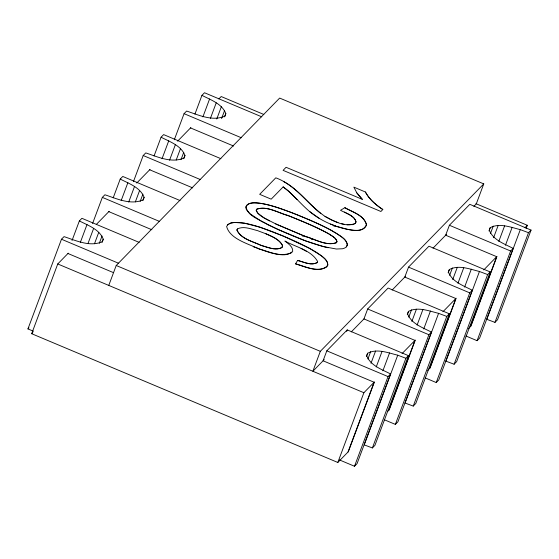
<?xml version="1.0" encoding="UTF-8"?>
<svg xmlns="http://www.w3.org/2000/svg" width="559" height="559" viewBox="0 0 559 559"><rect width="100%" height="100%" fill="white"/><g stroke="black" fill="none" stroke-linecap="round" stroke-linejoin="round"><path stroke-width="0.84" d="M33.519 331.256L27.95 328.916L61.476 239.238L64.033 236.625C75.926 240.538 90.041 247.281 102.311 241.656L103.247 239.182C99.509 229.302 88.036 225.417 79.357 220.931L72.041 240.496M374.125 382.733L348.348 451.672L337.811 462.468L31.667 333.709L57.745 263.96L68.282 253.164M80.314 242.466L87.015 224.529M92.584 223.474L102.339 197.383L104.889 194.77C116.789 198.683 130.904 205.426 143.167 199.794L144.11 197.327C140.365 187.44 128.898 183.562 120.213 179.076L113.204 197.823M88.147 243.095L93.632 228.421M94.492 243.745L98.761 232.334M99.292 243.34L102.038 236.003M102.031 242.445L103.247 239.182M121.17 200.604L127.878 182.674M133.447 181.612L143.202 155.528L145.752 152.914C157.645 156.82 171.767 163.57 184.03 157.938L184.973 155.472C181.228 145.585 169.761 141.707 161.076 137.214L154.067 155.968M128.703 202.051L134.495 186.559M135.355 201.89L139.617 190.472M108.767 285.418L116.216 265.49L279.661 98.07L483.759 183.904L476.31 203.832L473.871 206.334M140.155 201.485L142.901 194.148M142.887 200.59L144.11 197.327M162.033 158.749L168.741 140.819M174.31 139.757L184.065 113.673L186.615 111.052C198.508 114.965 212.63 121.715 224.893 116.083L225.829 113.617C222.091 103.729 210.624 99.844 201.939 95.358L194.93 114.113M169.566 160.195L175.358 144.704M176.211 160.035L180.48 148.617M181.018 159.629L183.757 152.293M183.75 158.728L184.973 155.472M202.896 116.894L209.604 98.957M210.429 118.34L216.221 102.849M216.773 118.99L221.343 106.762M221.574 118.585L224.62 110.437M224.613 116.873L225.829 113.617M483.759 183.904L320.314 351.332L312.865 371.26L324.213 359.633M408.468 355.657L405.911 358.27L397.728 355.203L364.202 444.88L372.385 447.948L374.935 445.327L408.468 355.657L347.237 329.901L326.805 350.828L323.081 360.793L374.104 382.251L348.026 452M346.664 331.438L347.237 329.901M449.324 313.795L446.774 316.415L438.591 313.347L405.058 403.025L413.248 406.086L415.798 403.472L449.324 313.795L388.1 288.046L367.668 308.973L363.944 318.937L414.967 340.396L388.889 410.145M366.418 356.502L367.633 353.246C376.997 348.285 388.205 352.869 397.728 355.203M367.92 358.99L370.659 351.653M370.994 363.273L375.571 351.045M490.187 271.94L487.637 274.56L479.447 271.492L445.921 361.163L454.111 364.23L456.661 361.617L490.187 271.94L428.956 246.191L408.531 267.118L404.8 277.082L455.83 298.541L429.752 368.29M337.811 462.468L363.888 392.718L374.425 381.93M376.228 366.956L382.021 351.464M382.873 370.82L389.581 352.883M407.28 314.647L408.496 311.384C417.859 306.423 429.06 311.014 438.591 313.347M408.783 317.128L411.522 309.791M339.397 459.903L354.511 466.255L388.037 376.584L390.587 373.964C381.909 369.478 370.435 365.6 366.697 355.713L367.633 353.246M390.587 373.964L357.061 463.642L354.511 466.255M411.857 321.418L416.427 309.19M531.05 230.084L528.5 232.698L520.31 229.637L486.784 319.308L494.967 322.375L497.524 319.762L531.05 230.084L469.819 204.335L449.387 225.263L445.663 235.227L496.692 256.686L470.615 326.428M417.091 325.1L422.884 309.609M372.385 447.948L405.911 358.27M414.988 340.878L389.211 409.81L387.408 411.662M423.736 328.965L430.437 311.028M448.136 272.792L449.359 269.529C458.715 264.568 469.923 269.159 479.447 271.492M449.639 275.273L452.385 267.936M384.236 419.718L395.367 424.4L428.9 334.729L431.45 332.109C422.765 327.623 411.298 323.738 407.56 313.858L408.496 311.384M431.45 332.109L397.924 421.786L395.367 424.4M452.72 279.556L457.29 267.328M457.954 283.238L463.746 267.754M413.248 406.086L446.774 316.415M430.381 367.144L455.851 299.023M464.599 287.102L471.3 269.172M488.999 230.937L490.222 227.674C499.578 222.713 510.786 227.303 520.31 229.637M490.502 233.417L493.248 226.081M425.099 377.863L436.23 382.545L469.756 292.867L472.313 290.254C463.628 285.768 452.161 281.883 448.416 272.002L449.359 269.529M472.313 290.254L438.787 379.924L436.23 382.545M493.583 237.701L498.153 225.473M498.81 241.383L504.602 225.892M454.111 364.23L487.637 274.56M471.237 325.289L496.713 257.161M505.455 245.247L512.163 227.317M465.961 336.008L477.093 340.69L510.619 251.012L513.176 248.399C504.491 243.913 493.024 240.028 489.279 230.14L490.222 227.674M513.176 248.399L479.643 338.069L477.093 340.69M526.124 228.54L527.333 225.291L475.912 203.665M494.967 322.375L528.5 232.698M237.428 228.931L236.883 230.126C241.062 238.826 252.326 241.236 260.389 245.149C267.139 247.029 275.196 250.998 281.988 247.511L282.498 245.233C277.012 236.876 266.315 234.088 257.468 230.608C251.138 229.106 243.696 225.766 237.428 228.931L236.911 229.903C241.041 239.231 253.43 241.628 261.933 245.708C268.187 247.295 275.804 250.928 281.988 247.511L282.623 246.1C280.15 239.182 271.73 236.792 265.756 233.676M317.1 262.653L317.659 261.577C311.342 250.104 295.676 247.071 284.915 241.048C288.116 243.675 293.014 246.526 292.72 251.264C284.734 259.453 268.648 251.215 259.355 249.118C248.825 243.843 229.959 239.245 226.612 226.493C228.827 221.643 235.437 222.496 239.811 222.594C251.319 223.726 262.234 227.911 272.995 231.901C288.262 238.078 303.621 244.36 317.645 253.101C321.586 256.225 328.049 259.453 327.756 265.308C320.021 274.385 304.858 266.077 295.543 263.862L297.626 260.431C303.733 261.954 310.937 265.825 317.1 262.653C310.993 265.853 303.719 261.968 297.626 260.431M346.335 246.896L347.251 245.457C347.537 239.559 340.62 236.646 336.714 233.529C324.458 226.025 311.09 220.602 297.87 215.075C285.488 210.254 272.981 205.293 259.788 203.203C255.218 202.742 247.253 201.75 245.799 207.487L246.393 209.618L250.013 213.762L261.808 221.553L278.012 229.497L305.542 240.866L323.354 246.589L336.385 249.021L342.527 248.762L344.728 248.028L346.335 246.896L347.412 244.479C345.336 237.296 337.112 234.305 331.445 230.427C318.406 223.397 304.641 217.821 290.897 212.329C279.046 208.179 267.027 203.238 254.303 202.812C251.264 202.931 247.406 203.399 245.96 206.509C247.385 216.452 260.466 219.687 267.754 224.662C287.284 233.795 307.157 242.718 328.196 247.763M79.357 220.931L81.907 218.31L139.163 242.389M120.213 179.076L122.77 176.455L180.026 200.534M161.076 137.214L163.633 134.6L220.882 158.679M201.939 95.358L204.489 92.745L261.745 116.824M96.497 224.264L109.145 211.309M136.752 183.024L150.008 169.454M177.615 141.168L190.864 127.592M218.848 98.936L221.189 96.532L263.778 114.448M27.95 328.916L28.97 327.867M31.667 333.709L32.834 332.507M283.147 186.916L271.192 199.165L259.676 194.329L275.79 177.825C296.067 185.204 307.848 204.622 325.031 216.41C333.884 221.175 345.28 227.688 355.286 223.397L356.027 222.021C354.364 215.285 345.902 213.286 340.515 210.303L344.889 207.696C352.436 212.175 364.706 215.32 366.466 225.207C363.399 232.425 353.379 230.252 347.251 229.337C335.826 226.877 324.807 222.314 315.129 215.732C303.181 207.613 294.803 195.357 283.147 186.916L288.339 190.926L297.157 199.64M382.817 209.52L380.903 211.491L283.085 170.348L286.075 167.288L362.316 199.346L356.873 192.967L353.854 187.139L365.411 192.003C369.415 199.353 375.872 205.02 382.817 209.52C375.976 204.915 369.282 199.444 365.411 192.003M351.29 331.899L364.098 318.784M392.145 290.044L405.568 276.3M433.008 248.189L446.424 234.445M402.047 353.637L415.288 340.068M442.903 311.782L456.151 298.213M483.766 269.927L497.014 256.35M524.992 227.695L527.333 225.291M427.663 370.421L430.074 367.955M468.526 328.566L470.937 326.1M227.562 224.851L230.588 223.125L234.738 222.454L244.646 223.23L260.228 227.296L283.252 236.059L309.595 248.364L321.704 255.994L325.394 259.369L327.441 262.346L327.853 264.847L326.729 266.978C317.002 272.471 305.312 266.776 295.543 263.862M291.952 252.563C279.451 258.062 265.239 250.76 253.199 246.68M302.377 236.08L303.9 235.919C314.116 238.693 325.638 246.33 336.455 242.69L336.993 241.537C336.169 237.806 332.032 236.15 329.244 234.102C316.457 226.947 302.803 221.539 289.269 216.005C279.032 213.217 267.523 205.628 256.693 209.199L256.204 210.247L257.706 213.119L264.456 218.178L276.509 224.285L303.9 235.919M333.737 225.983C342.807 226.905 361.219 236.555 366.529 224.543C363.685 215.173 352.519 212.106 344.889 207.696M311.384 239.308L312.942 239.322M347.083 224.746L352.988 224.62L355.286 223.397L356.048 221.783C354.755 216.529 348.641 214.544 344.449 212.064M341.619 223.684L344.393 224.32M304.41 236.345C314.549 238.483 325.862 246.533 336.455 242.69L336.993 241.509C335.959 237.484 331.417 235.807 328.371 233.599C315.115 226.367 301.049 220.798 287.074 215.152C277.592 212.755 266.678 205.551 256.693 209.199L256.204 210.317C258.307 215.858 264.826 218.01 269.494 220.903M338.013 222.601L331.592 220.008L325.031 216.41M330.474 224.047L335.344 225.955M306.094 236.778L275.552 223.838M184.065 113.673L241.313 137.752M449.387 225.263L510.619 251.012M190.542 127.927L233.592 146.032M143.202 155.528L200.457 179.607M408.531 267.118L469.756 292.867M149.679 169.782L192.729 187.894M102.339 197.383L159.595 221.462M367.668 308.973L428.9 334.729M108.816 211.637L151.873 229.749M61.476 239.238L118.732 263.324M326.805 350.828L388.037 376.584M116.216 265.49L320.314 351.332M67.96 253.5L113.4 272.61M57.745 263.96L363.888 392.718M301.056 248.406L306.611 251.403M283.762 181.682C298.422 189.41 307.911 203.546 320.824 213.517M319.587 218.604L309.665 211.554M362.316 199.346L356.873 192.967"/></g></svg>
